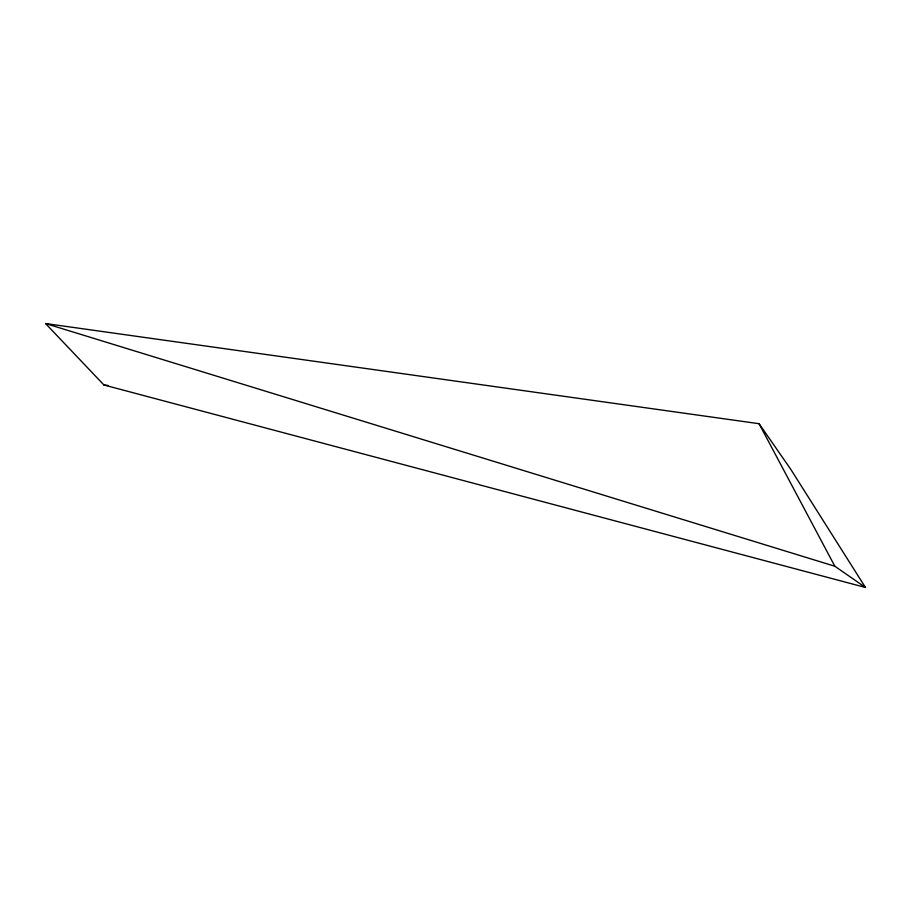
<?xml version="1.0" encoding="UTF-8"?>
<svg xmlns="http://www.w3.org/2000/svg" width="911" height="911" viewBox="0 0 911 911"><rect width="100%" height="100%" fill="white"/><g stroke="black" fill="none" stroke-linecap="round" stroke-linejoin="round"><path stroke-width="1.37" d="M103.922 384.977L865.45 587.458L790.782 469.336L759.068 423.706L45.55 323.542L103.922 384.977L108.158 385.501M45.55 323.542L834.852 566.255L865.45 587.458M759.068 423.706L834.852 566.255"/></g></svg>
